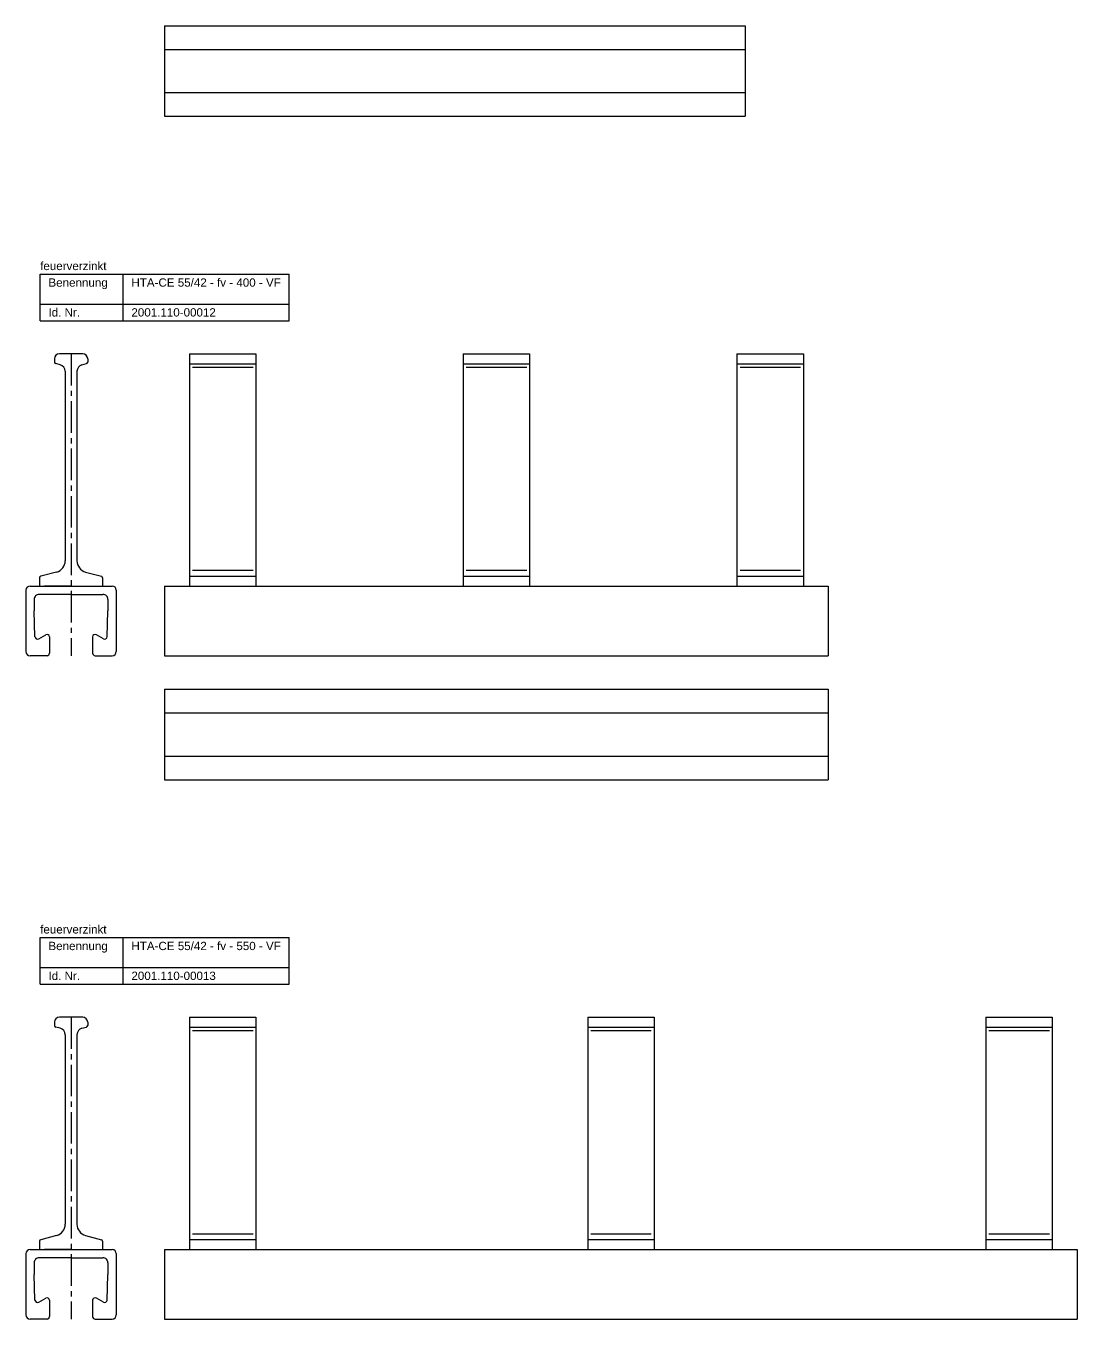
# Model space of a CAD drawing. Header units: millimetres. Extents: x 11325 to 17479, y -770 to 2743.
# Drawn here: x 11325 to 11959, y 105 to 885 of the extents above; entities that cross this region are included whole.
import ezdxf

# ---------------------------------------------------------------- set-up
doc = ezdxf.new("R2010")
doc.units = ezdxf.units.MM
doc.header["$LTSCALE"] = 0.1
doc.linetypes.add('MITTE2', pattern=[28.575, 19.05, -3.175, 3.175, -3.175])
doc.layers.add('Halfen', color=2, linetype='CONTINUOUS')
doc.styles.add('ARIAL50', font='arial.ttf', dxfattribs={"height": 5})

msp = doc.modelspace()

# ---------------------------------------------------------------- linework, layer by layer
at = {"layer": 'Halfen'}
for p, q in [((11408.69, 885), (11758.69, 885)), ((11408.69, 885), (11408.69, 830.5)), ((11758.69, 885), (11758.69, 830.5)), ((11408.69, 870.75), (11758.69, 870.75)), ((11408.69, 844.75), (11758.69, 844.75)), ((11408.69, 830.5), (11758.69, 830.5)), ((11333.69, 735.25), (11483.69, 735.25)), ((11333.69, 707.25), (11333.69, 735.25)), ((11383.69, 707.25), (11383.69, 735.25)), ((11483.69, 707.25), (11483.69, 735.25)), ((11333.69, 717.25), (11483.69, 717.25)), ((11333.69, 707.25), (11483.69, 707.25)), ((11359.33, 687.25), (11345.33, 687.25)), ((11423.69, 687.25), (11463.69, 687.25)), ((11423.69, 687.25), (11423.69, 547.25)), ((11463.69, 687.25), (11463.69, 547.25)), ((11588.69, 687.25), (11628.69, 687.25)), ((11588.69, 687.25), (11588.69, 547.25)), ((11628.69, 687.25), (11628.69, 547.25)), ((11753.69, 687.25), (11793.69, 687.25)), ((11753.69, 687.25), (11753.69, 547.25)), ((11793.69, 687.25), (11793.69, 547.25)), ((11342.33, 684.25), (11342.33, 682.32)), ((11345.82, 680.62), (11343.07, 681.35)), ((11358.85, 680.62), (11361.59, 681.35)), ((11362.33, 684.25), (11362.33, 682.32)), ((11423.69, 681.25), (11463.69, 681.25)), ((11588.69, 681.25), (11628.69, 681.25)), ((11753.69, 681.25), (11793.69, 681.25)), ((11348.78, 676.75), (11348.78, 562.46)), ((11355.88, 676.75), (11355.88, 562.46)), ((11343.59, 555.7), (11334.07, 553.15)), ((11361.07, 555.7), (11370.59, 553.15)), ((11327.58, 547.25), (11377.08, 547.25)), ((11333.33, 552.18), (11333.33, 547.25)), ((11352.33, 547.25), (11336.33, 547.25)), ((11371.33, 552.18), (11371.33, 547.25)), ((11408.69, 547.25), (11808.69, 547.25)), ((11408.69, 547.25), (11408.69, 505.25)), ((11423.69, 553.25), (11463.69, 553.25)), ((11588.69, 553.25), (11628.69, 553.25)), ((11753.69, 553.25), (11793.69, 553.25)), ((11758.69, 547.25), (11808.69, 547.25)), ((11808.69, 547.25), (11808.69, 505.25)), ((11325.08, 544.75), (11325.08, 515.25)), ((11330.11, 539.19), (11330.11, 532.25)), ((11352.33, 542.25), (11333.11, 542.25)), ((11352.33, 542.25), (11371.55, 542.25)), ((11374.55, 539.19), (11374.55, 532.25)), ((11379.58, 544.75), (11379.58, 515.25)), ((11330.58, 516.72), (11330.11, 532.25)), ((11374.08, 516.72), (11374.55, 532.25)), ((11325.08, 515.25), (11325.08, 507.75)), ((11332.83, 515.47), (11337.08, 517.92)), ((11339.33, 516.63), (11339.33, 506.75)), ((11365.33, 516.63), (11365.33, 506.75)), ((11371.83, 515.47), (11367.58, 517.92)), ((11379.58, 515.25), (11379.58, 507.75)), ((11337.83, 505.25), (11327.58, 505.25)), ((11366.83, 505.25), (11377.08, 505.25)), ((11408.69, 505.25), (11808.69, 505.25)), ((11758.69, 505.25), (11808.69, 505.25)), ((11408.69, 485), (11808.69, 485)), ((11408.69, 485), (11408.69, 430.5)), ((11808.69, 485), (11808.69, 430.5)), ((11408.69, 470.75), (11808.69, 470.75)), ((11408.69, 444.75), (11808.69, 444.75)), ((11408.69, 430.5), (11808.69, 430.5)), ((11333.69, 335.25), (11483.69, 335.25)), ((11333.69, 307.25), (11333.69, 335.25)), ((11383.69, 307.25), (11383.69, 335.25)), ((11483.69, 307.25), (11483.69, 335.25)), ((11333.69, 317.25), (11483.69, 317.25)), ((11333.69, 307.25), (11483.69, 307.25)), ((11342.33, 284.25), (11342.33, 282.32)), ((11345.82, 280.62), (11343.07, 281.35)), ((11359.33, 287.25), (11345.33, 287.25)), ((11358.85, 280.62), (11361.59, 281.35)), ((11362.33, 284.25), (11362.33, 282.32)), ((11423.69, 287.25), (11463.69, 287.25)), ((11423.69, 287.25), (11423.69, 147.25)), ((11423.69, 281.25), (11463.69, 281.25)), ((11463.69, 287.25), (11463.69, 147.25)), ((11663.69, 287.25), (11703.69, 287.25)), ((11663.69, 287.25), (11663.69, 147.25)), ((11663.69, 281.25), (11703.69, 281.25)), ((11703.69, 287.25), (11703.69, 147.25)), ((11903.69, 287.25), (11943.69, 287.25)), ((11903.69, 287.25), (11903.69, 147.25)), ((11903.69, 281.25), (11943.69, 281.25)), ((11943.69, 287.25), (11943.69, 147.25)), ((11348.78, 276.75), (11348.78, 162.46)), ((11355.88, 276.75), (11355.88, 162.46)), ((11333.33, 152.18), (11333.33, 147.25)), ((11343.59, 155.7), (11334.07, 153.15)), ((11361.07, 155.7), (11370.59, 153.15)), ((11371.33, 152.18), (11371.33, 147.25)), ((11423.69, 153.25), (11463.69, 153.25)), ((11663.69, 153.25), (11703.69, 153.25)), ((11903.69, 153.25), (11943.69, 153.25)), ((11325.08, 144.75), (11325.08, 115.25)), ((11327.58, 147.25), (11377.08, 147.25)), ((11352.33, 142.25), (11333.11, 142.25)), ((11352.33, 147.25), (11336.33, 147.25)), ((11352.33, 142.25), (11371.55, 142.25)), ((11379.58, 144.75), (11379.58, 115.25)), ((11408.69, 147.25), (11958.69, 147.25)), ((11408.69, 147.25), (11408.69, 105.25)), ((11908.69, 147.25), (11958.69, 147.25)), ((11958.69, 147.25), (11958.69, 105.25)), ((11330.11, 139.19), (11330.11, 132.25)), ((11374.55, 139.19), (11374.55, 132.25)), ((11330.58, 116.72), (11330.11, 132.25)), ((11374.08, 116.72), (11374.55, 132.25)), ((11332.83, 115.47), (11337.08, 117.92)), ((11371.83, 115.47), (11367.58, 117.92)), ((11325.08, 115.25), (11325.08, 107.75)), ((11339.33, 116.63), (11339.33, 106.75)), ((11365.33, 116.63), (11365.33, 106.75)), ((11379.58, 115.25), (11379.58, 107.75)), ((11337.83, 105.25), (11327.58, 105.25)), ((11366.83, 105.25), (11377.08, 105.25)), ((11408.69, 105.25), (11958.69, 105.25)), ((11908.69, 105.25), (11958.69, 105.25))]:
    msp.add_line(p, q, dxfattribs=at)
at = {"layer": 'Halfen', "color": 1, "linetype": 'MITTE2', "ltscale": 10}
for p, q in [((11352.33, 687.25), (11352.33, 505.25)), ((11352.33, 287.25), (11352.33, 105.25))]:
    msp.add_line(p, q, dxfattribs=at)
at = {"layer": 'Halfen', "color": 1}
for p, q in [((11425.51, 679.25), (11461.99, 679.25)), ((11590.51, 679.25), (11626.99, 679.25)), ((11755.51, 679.25), (11791.99, 679.25)), ((11425.51, 556.75), (11461.99, 556.75)), ((11590.51, 556.75), (11626.99, 556.75)), ((11755.51, 556.75), (11791.99, 556.75)), ((11425.51, 279.25), (11461.99, 279.25)), ((11665.51, 279.25), (11701.99, 279.25)), ((11905.51, 279.25), (11941.99, 279.25)), ((11425.51, 156.75), (11461.99, 156.75)), ((11665.51, 156.75), (11701.99, 156.75)), ((11905.51, 156.75), (11941.99, 156.75))]:
    msp.add_line(p, q, dxfattribs=at)
at = {"layer": 'Halfen'}
for centre, radius, start, end in [((11345.33, 684.25), 3, 90, 180), ((11359.33, 684.25), 3, 0, 90), ((11343.33, 682.32), 1, 180, 255), ((11344.78, 676.75), 4, 0, 75), ((11359.88, 676.75), 4, 105, 180), ((11361.33, 682.32), 1, 285, 0), ((11341.78, 562.46), 7, 285, 0), ((11362.88, 562.46), 7, 180, 255), ((11327.58, 544.75), 2.5, 90, 180), ((11334.33, 552.18), 1, 105, 180), ((11370.33, 552.18), 1, 0, 75), ((11377.08, 544.75), 2.5, 0, 90), ((11333.11, 539.25), 3, 90, 181.19271), ((11371.55, 539.25), 3, 358.80729, 90), ((11332.08, 516.77), 1.5, 181.19271, 300), ((11337.83, 516.63), 1.5, 0, 120), ((11366.83, 516.63), 1.5, 60, 180), ((11372.58, 516.77), 1.5, 240, 358.80729), ((11327.58, 507.75), 2.5, 180, 270), ((11377.08, 507.75), 2.5, 270, 0), ((11337.83, 506.75), 1.5, 270, 0), ((11366.83, 506.75), 1.5, 180, 270), ((11345.33, 284.25), 3, 90, 180), ((11343.33, 282.32), 1, 180, 255), ((11359.33, 284.25), 3, 0, 90), ((11361.33, 282.32), 1, 285, 0), ((11344.78, 276.75), 4, 0, 75), ((11359.88, 276.75), 4, 105, 180), ((11341.78, 162.46), 7, 285, 0), ((11362.88, 162.46), 7, 180, 255), ((11334.33, 152.18), 1, 105, 180), ((11370.33, 152.18), 1, 0, 75), ((11327.58, 144.75), 2.5, 90, 180), ((11333.11, 139.25), 3, 90, 181.19271), ((11371.55, 139.25), 3, 358.80729, 90), ((11377.08, 144.75), 2.5, 0, 90), ((11337.83, 116.63), 1.5, 0, 120), ((11366.83, 116.63), 1.5, 60, 180), ((11332.08, 116.77), 1.5, 181.19271, 300), ((11372.58, 116.77), 1.5, 240, 358.80729), ((11327.58, 107.75), 2.5, 180, 270), ((11337.83, 106.75), 1.5, 270, 0), ((11366.83, 106.75), 1.5, 180, 270), ((11377.08, 107.75), 2.5, 270, 0)]:
    msp.add_arc(centre, radius, start, end, dxfattribs=at)

# ---------------------------------------------------------------- texts
at = {"layer": 'Halfen', "style": 'ARIAL50'}
for s, p in [('feuerverzinkt', (11333.69, 737.75)), ('HTA-CE 55/42 - fv - 400 - VF', (11388.69, 727.75)), ('Benennung', (11338.69, 727.75)), ('Id. Nr.', (11338.69, 709.75)), ('2001.110-00012', (11388.69, 709.75)), ('feuerverzinkt', (11333.69, 337.75)), ('Benennung', (11338.69, 327.75)), ('HTA-CE 55/42 - fv - 550 - VF', (11388.69, 327.75)), ('Id. Nr.', (11338.69, 309.75)), ('2001.110-00013', (11388.69, 309.75))]:
    msp.add_text(s, height=5, dxfattribs=at).set_placement(p)

doc.saveas('drawing.dxf')
